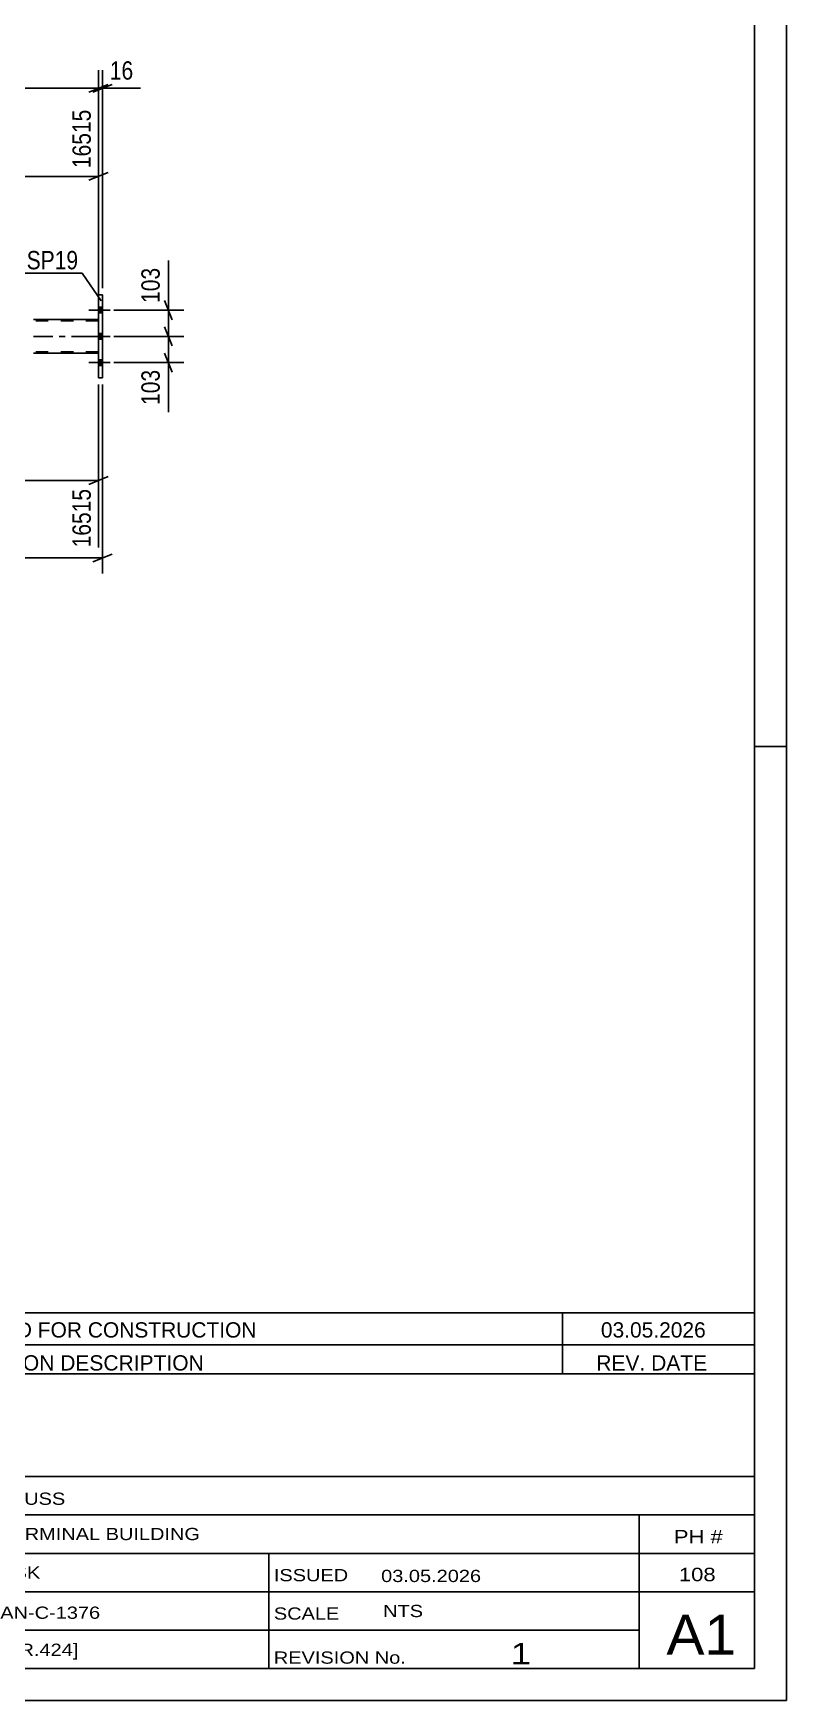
# Model space of a CAD drawing. Header units: millimetres. Extents: x -91 to 750, y -426 to 168.
# Drawn here: x 631.9 to 749.5, y -425.9 to -165.6 of the extents above; entities that cross this region are included whole.
import ezdxf

# ---------------------------------------------------------------- set-up
doc = ezdxf.new("R2010")
doc.units = ezdxf.units.MM
doc.linetypes.add('DXK_LINE_DOT2', pattern=[3.9198, 1.9599, -1.9599])
doc.linetypes.add('DXK_LINE_DOT3', pattern=[5.9187, 2.979, -0.9799, 0.9799, -0.9799])
doc.styles.add('Arial Narrow', font='ARIALN.TTF', dxfattribs={"height": 0.2})

# ---------------------------------------------------------------- blocks, each defined once
blk = doc.blocks.new('Unknown-814409585-1133')
at = {"color": 5, "linetype": 'Continuous'}
for p, q in [((749.5, -425.93), (749.5, 168.07)), ((744.5, -420.93), (744.5, 163.07)), ((749.5, -276.93), (744.5, -276.93)), ((-86.5, -420.93), (744.5, -420.93)), ((-91.5, -425.93), (749.5, -425.93))]:
    blk.add_line(p, q, dxfattribs=at)
blk = doc.blocks.new('Unknown-814409585-17409')
at = {"color": 7, "linetype": 'Continuous'}
for p, q in [((584.5, -374.88), (584.5, -420.93)), ((584.5, -374.88), (744.5, -374.88)), ((744.5, -374.93), (744.5, -420.93)), ((584.5, -390.93), (744.5, -390.93)), ((624.64, -390.93), (624.64, -420.93)), ((584.5, -396.93), (744.5, -396.93)), ((726.5, -420.88), (726.5, -396.88)), ((584.5, -402.93), (744.5, -402.93)), ((668.64, -402.93), (668.64, -420.93)), ((584.5, -408.93), (744.5, -408.93)), ((584.5, -414.93), (726.5, -414.93)), ((584.5, -420.93), (744.5, -420.93))]:
    blk.add_line(p, q, dxfattribs=at)
at = {"color": 7, "style": 'Arial Narrow'}
for s, height, width, p in [('DRAWING TITLE', 1.9089, 1.425378, (589.38, -395.33)), ('TRUSS', 1.909, 1.425378, (626.31, -395.35)), ('CONTRACT', 1.909, 1.425378, (589.38, -401.22)), ('TERMINAL BUILDING', 1.9089, 1.425378, (626.56, -400.86)), ('MODELLED BY', 1.9089, 1.425378, (589.38, -406.95)), ('GSK', 1.909, 1.425378, (626.39, -406.89)), ('ISSUED', 1.909, 1.425378, (669.44, -407.29)), ('03.05.2026', 1.909, 1.425378, (686.19, -407.41)), ('CONTRACT NO', 1.9089, 1.425378, (589.38, -413.27)), ('AN-C-1376', 1.909, 1.425378, (626.73, -413.15)), ('SCALE', 1.909, 1.425378, (669.44, -413.28)), ('A1', 6.204, 1.25, (730.74, -418.73)), ('DRAWING No', 1.909, 1.425378, (589.06, -418.93)), ('[TR.424]', 1.909, 1.425378, (626.96, -418.94)), ('REVISION No.', 1.9089, 1.425378, (669.44, -420.16)), ('1', 3.34, 1.5, (706.41, -420.25))]:
    blk.add_text(s, height=height, dxfattribs=dict(at, width=width)).set_placement(p)
at = {"color": 7, "linetype": 'Continuous', "style": 'Arial Narrow'}
for s, height, width, p in [('PH #', 2.1, 1.42538, (731.9, -401.38)), ('108', 2.1, 1.42538, (732.69, -407.28)), ('NTS', 1.909, 1.425378, (686.5, -412.88))]:
    blk.add_text(s, height=height, dxfattribs=dict(at, width=width)).set_placement(p)
blk = doc.blocks.new('Unknown-814409585-17412')
at = {"color": 7, "linetype": 'Continuous'}
for p, q in [((584.5, -365.38), (744.5, -365.38)), ((744.5, -365.38), (584.5, -365.38)), ((584.5, -365.38), (584.5, -370.38)), ((593.5, -365.38), (593.5, -370.38)), ((617.5, -365.38), (617.5, -370.38)), ((714.5, -365.38), (714.5, -370.38)), ((744.5, -365.38), (744.5, -370.38)), ((584.5, -370.38), (744.5, -370.38)), ((584.5, -370.38), (584.5, -374.88)), ((584.5, -370.38), (744.5, -370.38)), ((593.5, -370.38), (593.5, -374.88)), ((617.5, -370.38), (617.5, -374.88)), ((714.5, -370.38), (714.5, -374.88)), ((744.5, -370.38), (744.5, -374.88)), ((744.5, -374.88), (584.5, -374.88))]:
    blk.add_line(p, q, dxfattribs=at)
at = {"color": 7, "linetype": 'Continuous', "style": 'Arial Narrow'}
for s, height, width, p in [('1', 2.39, 1.196471, (587.66, -369.23)), ('0', 2.39, 1.196471, (602.51, -369.23)), ('ISSUED FOR CONSTRUCTION', 2.3861, 1.196471, (619.5, -369.23)), ('03.05.2026', 2.386, 1.196471, (720.5, -369.23)), ('No', 2.386, 1.2, (586.05, -374.38)), ('REV MARK', 2.386, 1.2, (594.5, -374.38)), ('REVISION DESCRIPTION', 2.3861, 1.2, (619.5, -374.38)), ('REV. DATE', 2.386, 1.2, (719.78, -374.38))]:
    blk.add_text(s, height=height, dxfattribs=dict(at, width=width)).set_placement(p)
blk = doc.blocks.new('Part-814409585-5671 - 5508')
at = {"color": 2, "linetype": 'Continuous'}
for p, q in [((642.06, -206.39), (642.06, -206.39)), ((642.06, -206.39), (642.7, -206.39)), ((642.06, -206.39), (642.06, -219.39)), ((642.7, -219.39), (642.7, -206.39)), ((642.06, -219.39), (642.06, -219.39)), ((642.06, -219.39), (642.7, -219.39))]:
    blk.add_line(p, q, dxfattribs=at)
at = {"color": 7, "linetype": 'DXK_LINE_DOT2'}
for p, q in [((642.06, -206.39), (642.06, -219.39)), ((642.7, -206.39), (642.7, -206.39)), ((642.7, -206.39), (642.7, -219.39)), ((642.7, -219.39), (642.7, -219.39))]:
    blk.add_line(p, q, dxfattribs=at)
blk = doc.blocks.new('Part-814409585-5625 - 5508')
at = {"color": 2, "linetype": 'Continuous'}
for p, q in [((642.06, -210.25), (631.94, -210.25)), ((642.06, -215.53), (631.94, -215.53))]:
    blk.add_line(p, q, dxfattribs=at)
at = {"color": 7, "linetype": 'DXK_LINE_DOT2'}
for p, q in [((642.06, -210.49), (631.94, -210.49)), ((642.06, -210.25), (642.06, -215.53)), ((642.06, -215.05), (642.06, -210.73)), ((642.06, -215.29), (631.94, -215.29))]:
    blk.add_line(p, q, dxfattribs=at)
at = {"color": 7, "linetype": 'DXK_LINE_DOT3'}
blk.add_line((631.94, -212.89), (642.06, -212.89), dxfattribs=at)
blk = doc.blocks.new('Bolt-814409585-5682 - 5508')
at = {"linetype": 'Continuous'}
for points in [[(642.7, -209.23), (642.7, -208.35), (642.06, -208.35), (642.06, -209.23)], [(642.7, -209.23), (642.7, -208.35), (642.06, -208.35), (642.06, -209.23)], [(642.7, -209.23), (642.7, -208.35), (642.06, -208.35), (642.06, -209.23)], [(642.7, -213.33), (642.7, -212.45), (642.06, -212.45), (642.06, -213.33)], [(642.7, -213.33), (642.7, -212.45), (642.06, -212.45), (642.06, -213.33)], [(642.7, -217.43), (642.7, -216.55), (642.06, -216.55), (642.06, -217.43)], [(642.7, -217.43), (642.7, -216.55), (642.06, -216.55), (642.06, -217.43)], [(642.7, -217.43), (642.7, -216.55), (642.06, -216.55), (642.06, -217.43)]]:
    blk.add_hatch(color=1, dxfattribs=at).paths.add_polyline_path(points)
at = {"color": 1, "linetype": 'Continuous'}
for p, q in [((643.86, -208.79), (640.54, -208.79)), ((643.86, -208.79), (640.54, -208.79)), ((643.86, -208.79), (640.54, -208.79)), ((642.7, -208.35), (642.06, -208.35)), ((642.7, -208.35), (642.06, -208.35)), ((642.7, -208.35), (642.06, -208.35)), ((642.7, -209.23), (642.06, -209.23)), ((642.7, -209.23), (642.06, -209.23)), ((642.7, -209.23), (642.06, -209.23)), ((643.86, -212.89), (640.54, -212.89)), ((643.86, -212.89), (640.54, -212.89)), ((642.7, -212.45), (642.06, -212.45)), ((642.7, -212.45), (642.06, -212.45)), ((642.7, -213.33), (642.06, -213.33)), ((642.7, -213.33), (642.06, -213.33)), ((643.86, -216.99), (640.54, -216.99)), ((643.86, -216.99), (640.54, -216.99)), ((643.86, -216.99), (640.54, -216.99)), ((642.7, -216.55), (642.06, -216.55)), ((642.7, -216.55), (642.06, -216.55)), ((642.7, -216.55), (642.06, -216.55)), ((642.7, -217.43), (642.06, -217.43)), ((642.7, -217.43), (642.06, -217.43)), ((642.7, -217.43), (642.06, -217.43))]:
    blk.add_line(p, q, dxfattribs=at)
blk = doc.blocks.new('StraightDimension-814409585-5932 - 5508')
at = {"color": 7, "linetype": 'Continuous'}
for p, q in [((642.7, -220.39), (642.7, -249.9)), ((641.2, -248.1), (644.2, -246.9)), ((44, -247.5), (642.7, -247.5))]:
    blk.add_line(p, q, dxfattribs=at)
blk = doc.blocks.new('StraightDimension-814409585-5911 - 5508')
at = {"color": 7, "linetype": 'Continuous'}
for p, q in [((644.48, -212.89), (655.37, -212.89)), ((652.37, -211.39), (653.57, -214.39)), ((652.97, -216.99), (652.97, -212.89)), ((653.57, -218.49), (652.37, -215.49)), ((644.48, -216.99), (655.37, -216.99))]:
    blk.add_line(p, q, dxfattribs=at)
at = {"color": 0}
blk.add_wipeout([(652.22, -217.52), (648.02, -217.52), (648.02, -224.2), (652.22, -224.2)], dxfattribs=at)
at = {"color": 7, "linetype": 'Continuous'}
blk.add_line((652.97, -216.99), (652.97, -224.73), dxfattribs=at)
blk.add_line((652.97, -216.99), (652.97, -224.73), dxfattribs=at)
at = {"color": 3, "style": 'Arial Narrow'}
blk.add_text('103', height=2.863, rotation=90.0002, dxfattribs=at).set_placement((651.62, -223.6))
blk = doc.blocks.new('StraightDimension-814409585-5921 - 5508')
at = {"color": 7, "linetype": 'Continuous'}
for p, q in [((652.37, -207.29), (653.57, -210.29)), ((644.48, -208.79), (655.37, -208.79)), ((652.97, -212.89), (652.97, -208.79)), ((644.48, -212.89), (655.37, -212.89)), ((653.57, -214.39), (652.37, -211.39))]:
    blk.add_line(p, q, dxfattribs=at)
at = {"color": 0}
blk.add_wipeout([(652.22, -201.58), (648.02, -201.58), (648.02, -208.27), (652.22, -208.27)], dxfattribs=at)
at = {"color": 7, "linetype": 'Continuous'}
blk.add_line((652.97, -208.79), (652.97, -201.06), dxfattribs=at)
blk.add_line((652.97, -208.79), (652.97, -201.06), dxfattribs=at)
at = {"color": 3, "style": 'Arial Narrow'}
blk.add_text('103', height=2.863, rotation=90.0002, dxfattribs=at).set_placement((651.62, -207.67))
blk = doc.blocks.new('StraightDimension-814409585-5943 - 5508')
at = {"color": 7, "linetype": 'Continuous'}
for p, q in [((642.06, -205.39), (642.06, -171.3)), ((642.7, -205.39), (642.7, -171.3)), ((640.56, -174.75), (643.56, -173.55)), ((644.2, -173.55), (641.2, -174.75)), ((642.06, -174.15), (642.7, -174.15))]:
    blk.add_line(p, q, dxfattribs=at)
at = {"color": 0}
blk.add_wipeout([(648.08, -173.4), (648.08, -169.2), (643.23, -169.2), (643.23, -173.4)], dxfattribs=at)
at = {"color": 7, "linetype": 'Continuous'}
blk.add_line((642.7, -174.15), (648.61, -174.15), dxfattribs=at)
blk.add_line((642.7, -174.15), (648.61, -174.15), dxfattribs=at)
at = {"color": 3, "style": 'Arial Narrow'}
blk.add_text('16', height=2.863, dxfattribs=at).set_placement((643.83, -172.8))
blk = doc.blocks.new('StraightDimension-814409585-5953 - 5508')
at = {"color": 7, "linetype": 'Continuous'}
for p, q in [((642.06, -205.39), (642.06, -171.3)), ((44.64, -174.15), (642.06, -174.15)), ((640.56, -174.75), (643.56, -173.55))]:
    blk.add_line(p, q, dxfattribs=at)
blk = doc.blocks.new('StraightDimension-814409585-5974 - 5508')
at = {"color": 7, "linetype": 'Continuous'}
for p, q in [((642.06, -220.39), (642.06, -245.84)), ((533.79, -224.93), (533.79, -245.84)), ((535.29, -234.8), (532.29, -236)), ((533.79, -235.4), (642.06, -235.4)), ((640.56, -236), (643.56, -234.8))]:
    blk.add_line(p, q, dxfattribs=at)
at = {"color": 0}
blk.add_wipeout([(592.18, -234.65), (592.18, -230.45), (583.67, -230.45), (583.67, -234.65)], dxfattribs=at)
at = {"color": 0, "linetype": 'Continuous'}
blk.add_wipeout([(641.46, -236.1), (637.26, -236.1), (637.26, -246.44), (641.46, -246.44)], dxfattribs=at)
at = {"color": 3, "style": 'Arial Narrow'}
blk.add_text('3896', height=2.863, dxfattribs=at).set_placement((584.27, -234.05))
at = {"color": 3, "linetype": 'Continuous', "style": 'Arial Narrow'}
blk.add_text('16515', height=2.863, rotation=90.0002, dxfattribs=at).set_placement((640.86, -245.84))
blk = doc.blocks.new('StraightDimension-814409585-6040 - 5508')
at = {"color": 7, "linetype": 'Continuous'}
for p, q in [((533.79, -201.65), (533.79, -177.48)), ((642.06, -209.25), (642.06, -177.48)), ((535.29, -187.32), (532.29, -188.52)), ((640.56, -188.52), (643.56, -187.32)), ((533.79, -187.92), (642.06, -187.92))]:
    blk.add_line(p, q, dxfattribs=at)
at = {"color": 0, "linetype": 'Continuous'}
blk.add_wipeout([(641.46, -176.88), (637.26, -176.88), (637.26, -187.22), (641.46, -187.22)], dxfattribs=at)
at = {"color": 0}
blk.add_wipeout([(592.18, -187.17), (592.18, -182.97), (583.67, -182.97), (583.67, -187.17)], dxfattribs=at)
at = {"color": 3, "linetype": 'Continuous', "style": 'Arial Narrow'}
blk.add_text('16515', height=2.863, rotation=90.0002, dxfattribs=at).set_placement((640.86, -186.62))
at = {"color": 3, "style": 'Arial Narrow'}
blk.add_text('3896', height=2.863, dxfattribs=at).set_placement((584.27, -186.57))
blk = doc.blocks.new('Mark-814409585-5667 - 5508')
at = {"color": 0}
blk.add_wipeout([(638.89, -202.42), (638.89, -199.42), (630.85, -199.42), (630.85, -202.42)], dxfattribs=at)
blk.add_wipeout([(638.89, -202.42), (638.89, -199.42), (630.85, -199.42), (630.85, -202.42)], dxfattribs=at)
at = {"color": 30, "linetype": 'Continuous'}
for p in [(630.25, -203.02), (642.47, -207.36)]:
    blk.add_line(p, (639.49, -203.02), dxfattribs=at)
at = {"color": 3, "style": 'Arial Narrow'}
blk.add_text('SP19', height=2.863, dxfattribs=at).set_placement((630.85, -202.42))

msp = doc.modelspace()

# ---------------------------------------------------------------- block references
for name in ['Unknown-814409585-1133', 'Part-814409585-5671 - 5508', 'Part-814409585-5625 - 5508', 'Bolt-814409585-5682 - 5508', 'Unknown-814409585-17412', 'Unknown-814409585-17409']:
    msp.add_blockref(name, (0, 0))

# ---------------------------------------------------------------- next in the draw order: block references
msp.add_blockref('StraightDimension-814409585-5932 - 5508', (0, 0))

# ---------------------------------------------------------------- next in the draw order: block references
msp.add_blockref('StraightDimension-814409585-5911 - 5508', (0, 0))

# ---------------------------------------------------------------- next in the draw order: block references
for name in ['StraightDimension-814409585-5921 - 5508', 'StraightDimension-814409585-5974 - 5508']:
    msp.add_blockref(name, (0, 0))

# ---------------------------------------------------------------- next in the draw order: block references
msp.add_blockref('StraightDimension-814409585-5943 - 5508', (0, 0))

# ---------------------------------------------------------------- next in the draw order: block references
msp.add_blockref('StraightDimension-814409585-5953 - 5508', (0, 0))

# ---------------------------------------------------------------- next in the draw order: block references
msp.add_blockref('StraightDimension-814409585-6040 - 5508', (0, 0))

# ---------------------------------------------------------------- next in the draw order: block references
msp.add_blockref('Mark-814409585-5667 - 5508', (0, 0))

doc.saveas('drawing.dxf')
